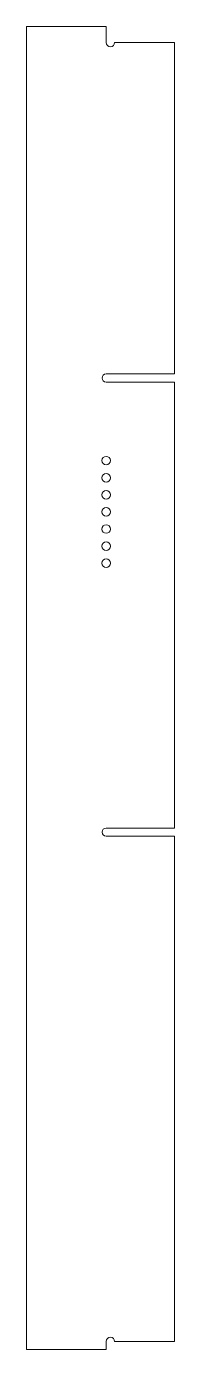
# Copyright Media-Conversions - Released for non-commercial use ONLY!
# Model space of a CAD drawing. Header units: millimetres. Extents: x 93 to 148, y 60 to 551.
import ezdxf

# ---------------------------------------------------------------- set-up
doc = ezdxf.new("R2010")
doc.units = ezdxf.units.MM
doc.layers.add('VISIBLE', color=7, linetype='Continuous', lineweight=0)

msp = doc.modelspace()

# ---------------------------------------------------------------- linework, layer by layer
at = {"layer": 'VISIBLE'}
for p, q in [((93.08, 551.16), (122.67, 551.16)), ((93.08, 59.67), (93.08, 551.16)), ((122.67, 551.16), (122.67, 545.16)), ((125.85, 545.16), (148.09, 545.16)), ((148.09, 545.16), (148.09, 422.07)), ((122.67, 422.07), (148.09, 422.07)), ((148.09, 419.07), (122.67, 419.07)), ((148.09, 419.07), (148.09, 253.38)), ((122.67, 253.38), (148.09, 253.38)), ((148.09, 250.38), (122.67, 250.38)), ((148.09, 250.38), (148.09, 62.67)), ((122.67, 59.67), (93.08, 59.67)), ((122.67, 62.67), (122.67, 59.67)), ((148.09, 62.67), (125.85, 62.67))]:
    msp.add_line(p, q, dxfattribs=at)
for centre in [(122.67, 389.88), (122.67, 383.53), (122.67, 377.18), (122.67, 370.83), (122.67, 364.48), (122.67, 358.13), (122.67, 351.78)]:
    msp.add_circle(centre, 1.59, dxfattribs=at)
for centre, radius, start, end in [((124.26, 545.16), 1.59, 180, 0), ((122.67, 420.57), 1.5, 90, 270), ((122.67, 251.88), 1.5, 90, 270), ((124.26, 62.67), 1.59, 0, 180)]:
    msp.add_arc(centre, radius, start, end, dxfattribs=at)

doc.saveas('drawing.dxf')
